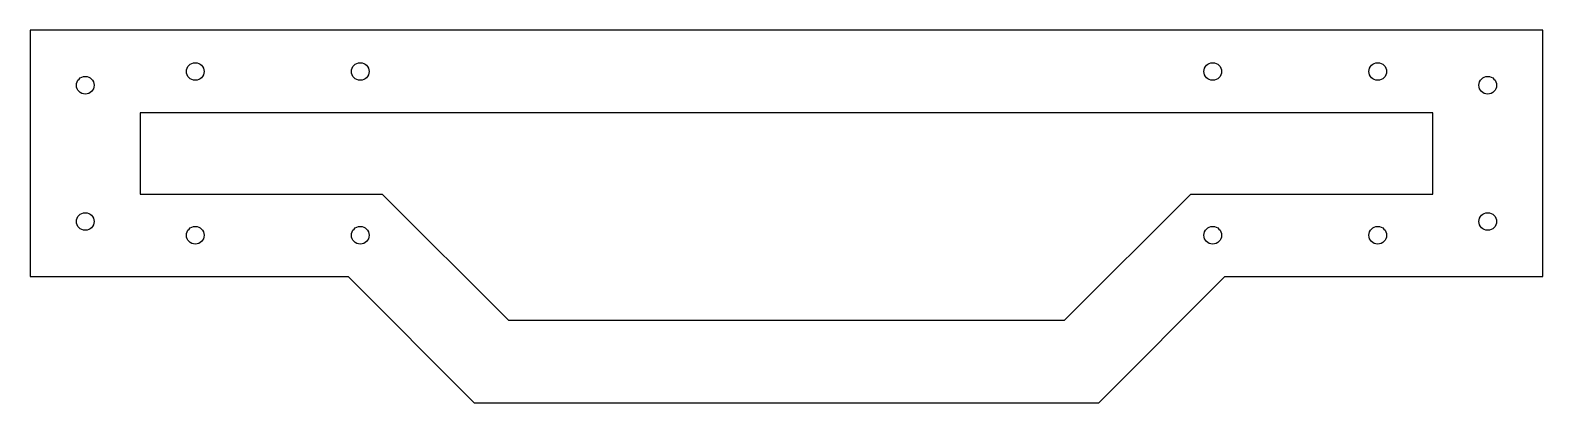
# Model space of a CAD drawing. Header units: millimetres. Extents: x -22 to 253, y 365 to 432.
import ezdxf

# ---------------------------------------------------------------- set-up
doc = ezdxf.new("R2010")
doc.units = ezdxf.units.MM

msp = doc.modelspace()

# ---------------------------------------------------------------- linework, layer by layer
at = {"color": 7, "linetype": 'Continuous', "lineweight": 25}
for p, q in [((253.49, 432.28), (-21.51, 432.28)), ((-21.51, 432.28), (-21.51, 387.5)), ((253.49, 387.5), (253.49, 432.28)), ((233.49, 417.28), (-1.51, 417.28)), ((-1.51, 417.28), (-1.51, 402.5)), ((233.49, 402.5), (233.49, 417.28)), ((-1.51, 402.5), (42.48, 402.5)), ((42.48, 402.5), (65.45, 379.53)), ((166.53, 379.53), (189.49, 402.5)), ((189.49, 402.5), (233.49, 402.5)), ((-21.51, 387.5), (36.27, 387.5)), ((36.27, 387.5), (59.23, 364.53)), ((172.75, 364.53), (195.71, 387.5)), ((195.71, 387.5), (253.49, 387.5)), ((65.45, 379.53), (166.53, 379.53)), ((59.23, 364.53), (172.75, 364.53))]:
    msp.add_line(p, q, dxfattribs=at)
for centre in [(8.49, 424.78), (38.49, 424.78), (193.49, 424.78), (223.49, 424.78), (-11.51, 422.28), (243.49, 422.28), (-11.51, 397.5), (243.49, 397.5), (8.49, 395), (38.49, 395), (193.49, 395), (223.49, 395)]:
    msp.add_circle(centre, 1.6, dxfattribs=at)

doc.saveas('drawing.dxf')
